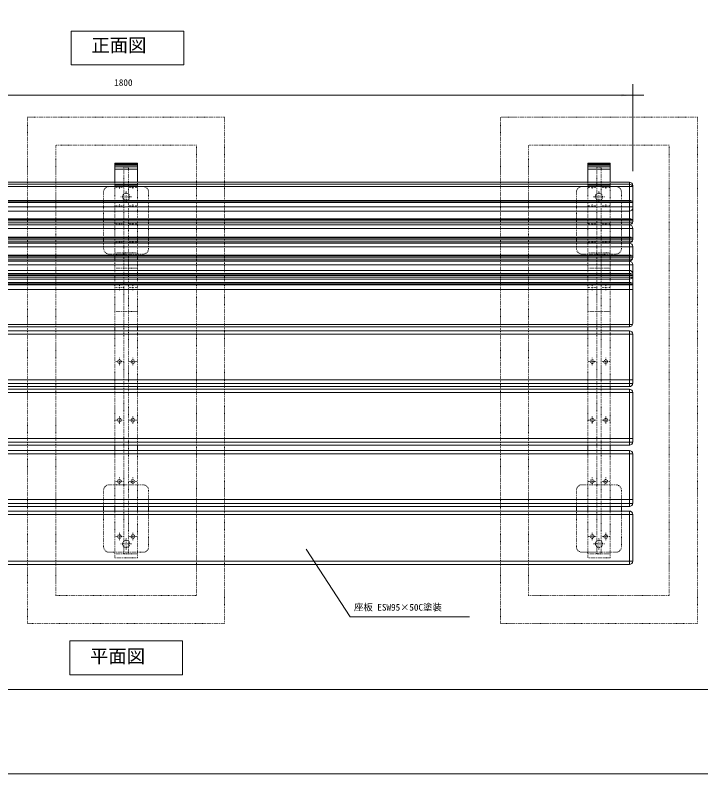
# Model space of a CAD drawing. Units: millimetres, scale not verified. Extents: x -1950 to 1950, y -1375 to 1375.
# Drawn here: x -955 to 263, y -1375 to -27 of the extents above; entities that cross this region are included whole.
import ezdxf
from ezdxf.enums import TextEntityAlignment as Align

# ---------------------------------------------------------------- set-up
doc = ezdxf.new("R2010")
doc.units = ezdxf.units.MM
doc.header["$LTSCALE"] = 10
doc.linetypes.add('USER5', pattern=[0.208282, 0.069427, -0.138855])
doc.layers.add('0-1_IMPORTED', color=30, linetype='Continuous', lineweight=18)
doc.styles.add('ＭＳ ゴシック', font='')
doc.styles.get('ＭＳ ゴシック').set_extended_font_data('MS Gothic')

msp = doc.modelspace()

# ---------------------------------------------------------------- linework, layer by layer
at = {"layer": '0-1_IMPORTED', "color": 1}
for p, q in [((142, -304), (142, -149)), ((-1658, -169), (142, -169)), ((142, -169), (162, -169)), ((-738, -291.2), (-778, -291.2)), ((-738, -293.2), (-778, -293.2)), ((-738, -296.2), (-778, -296.2)), ((102, -291.2), (62, -291.2)), ((102, -293.2), (62, -293.2)), ((102, -296.2), (62, -296.2)), ((-738, -300.2), (-778, -300.2)), ((102, -300.2), (62, -300.2)), ((-359.78, -1095.93), (-438, -976)), ((-359.78, -1095.93), (-148, -1095.93))]:
    msp.add_line(p, q, dxfattribs=at)
at = {"layer": '0-1_IMPORTED'}
for p, q in [((-1652, -323.3), (136, -323.3)), ((136, -323.3), (136, -399.16)), ((136, -323.3), (136, -399.16)), ((-1657.98, -331.04), (141.98, -331.04)), ((-1652, -327.08), (136, -327.08)), ((-778, -328.85), (-738, -328.85)), ((62, -328.85), (102, -328.85)), ((142, -329.3), (142, -368.87)), ((142, -333.08), (142, -393.16)), ((-1657.98, -359.83), (141.98, -359.83)), ((-1656.87, -357.45), (140.87, -357.45)), ((-1655.32, -356.26), (139.32, -356.26)), ((-1658.15, -367.38), (141.81, -367.38)), ((136, -374.87), (-1652, -374.87)), ((-1656.87, -389.66), (140.87, -389.66)), ((-1655.32, -388.44), (139.32, -388.44)), ((-1657.98, -392.1), (141.98, -392.1)), ((-1657.3, -395.97), (141.3, -395.97)), ((136, -399.16), (-1652, -399.16)), ((-1652, -399.56), (136, -399.56)), ((136, -399.16), (136, -431.35)), ((136, -399.16), (136, -431.35)), ((-1657.3, -406.04), (142, -406.04)), ((142, -405.56), (142, -425.35)), ((-1657.98, -424.81), (141.98, -424.81)), ((-1657.34, -428.08), (141.34, -428.08)), ((-1656.87, -422.42), (140.87, -422.42)), ((-1655.32, -421.23), (139.32, -421.23)), ((136, -431.35), (-1652, -431.35)), ((-798, -421.55), (-798, -427.55)), ((-738, -421.55), (-738, -427.55)), ((-718, -421.55), (-718, -427.55)), ((42, -421.55), (42, -427.55)), ((102, -421.55), (102, -427.55)), ((122, -421.55), (122, -427.55)), ((136, -431.33), (136, -463.52)), ((136, -431.33), (136, -463.52)), ((-1657.3, -438.21), (142, -438.21)), ((-1652, -431.74), (136, -431.74)), ((142, -437.74), (142, -457.52)), ((-1657.98, -456.98), (141.98, -456.98)), ((-1656.87, -454.6), (140.87, -454.6)), ((-1655.32, -453.4), (139.32, -453.4)), ((-778, -455.46), (-778, -461.46)), ((-738, -455.46), (-738, -461.46)), ((62, -455.46), (62, -461.46)), ((102, -455.46), (102, -461.46)), ((-1657.98, -470.52), (142, -470.52)), ((-1657.34, -460.25), (141.34, -460.25)), ((136, -463.52), (-1652, -463.52)), ((-1652, -464.04), (136, -464.04)), ((136, -463.63), (136, -495.82)), ((142, -470.04), (142, -489.82)), ((-1652, -480.18), (136, -480.18)), ((-1657.98, -489.28), (141.98, -489.28)), ((-1657.34, -492.55), (141.34, -492.55)), ((-1657.3, -486.66), (142, -486.66)), ((-1656.87, -486.9), (140.87, -486.9)), ((-1655.32, -485.71), (139.32, -485.71)), ((136, -495.82), (-1652, -495.82)), ((136, -495.82), (136, -580.29)), ((136, -495.82), (136, -580.29)), ((142, -486.18), (142, -574.29)), ((142, -505.8), (-1658, -505.8)), ((-1657.98, -505.42), (141.98, -505.42)), ((-1656.87, -503.04), (140.87, -503.04)), ((-1655.32, -501.85), (139.32, -501.85)), ((142, -514.25), (-1658, -514.25)), ((-1657.51, -576.68), (141.34, -576.68)), ((136, -580.29), (-1652, -580.29)), ((-1652, -587.5), (136, -587.5)), ((-778, -580.29), (-778, -587.5)), ((-738, -580.29), (-738, -587.5)), ((62, -580.29), (62, -587.5)), ((102, -580.29), (102, -587.5)), ((136, -587.5), (136, -687.39)), ((-1657.98, -593.5), (141.98, -593.5)), ((142, -593.5), (142, -680.86)), ((141.98, -674.81), (-1658, -674.81)), ((-1657.98, -681.41), (141.98, -681.41)), ((136, -686.86), (-1652, -686.86)), ((-778, -686.86), (-778, -691.43)), ((-738, -686.86), (-738, -691.43)), ((62, -686.86), (62, -691.43)), ((102, -686.86), (102, -691.43)), ((-1657.98, -697.43), (141.98, -697.43)), ((-1652, -691.43), (136, -691.43)), ((136, -691.43), (136, -791.32)), ((142, -697.43), (142, -784.79)), ((141.98, -778.73), (-1658, -778.73)), ((-1657.98, -785.34), (141.98, -785.34)), ((136, -790.79), (-1652, -790.79)), ((-778, -790.79), (-778, -800.42)), ((-738, -790.79), (-738, -800.42)), ((62, -790.79), (62, -800.42)), ((102, -790.79), (102, -800.42)), ((-1657.98, -806.42), (141.98, -806.42)), ((-1652, -800.42), (136, -800.42)), ((136, -800.42), (136, -900.31)), ((142, -806.42), (142, -893.78)), ((141.98, -887.72), (-1658, -887.72)), ((-1657.98, -894.33), (141.98, -894.33)), ((136, -899.78), (-1652, -899.78)), ((-798, -899.78), (-798, -907.91)), ((-778, -899.78), (-778, -907.91)), ((-738, -899.78), (-738, -907.91)), ((-718, -899.78), (-718, -907.91)), ((42, -899.78), (42, -907.91)), ((62, -899.78), (62, -907.91)), ((102, -899.78), (102, -907.91)), ((122, -899.78), (122, -907.91)), ((-1657.98, -913.91), (141.98, -913.91)), ((-1652, -907.91), (136, -907.91)), ((136, -907.91), (136, -1002.76)), ((142, -913.91), (142, -996.78)), ((-1657.98, -996.78), (141.98, -996.78)), ((136, -1002.78), (-1652, -1002.78)), ((-1950, -1225), (1950, -1225))]:
    msp.add_line(p, q, dxfattribs=at)
at = {"layer": '0-1_IMPORTED', "linetype": 'USER5'}
for p, q in [((-728, -331.25), (-788, -331.25)), ((112, -331.25), (52, -331.25)), ((-798, -341.25), (-798, -441.25)), ((-718, -441.25), (-718, -341.25)), ((42, -341.25), (42, -441.25)), ((122, -441.25), (122, -341.25)), ((-788, -451.25), (-728, -451.25)), ((-738, -449.07), (-778, -449.07)), ((52, -451.25), (112, -451.25)), ((102, -449.07), (62, -449.07)), ((-778, -476.52), (-738, -476.52)), ((62, -476.52), (102, -476.52)), ((-778, -553.14), (-738, -553.14)), ((62, -553.14), (102, -553.14)), ((-788, -861.27), (-728, -861.27)), ((52, -861.27), (112, -861.27)), ((-798, -971.27), (-798, -871.27)), ((-718, -871.27), (-718, -971.27)), ((42, -971.27), (42, -871.27)), ((122, -871.27), (122, -971.27)), ((-728, -981.27), (-788, -981.27)), ((112, -981.27), (52, -981.27))]:
    msp.add_line(p, q, dxfattribs=at)
at = {"layer": '0-1_IMPORTED', "color": 7, "linetype": 'USER5', "lineweight": 9}
for p, q in [((-773.91, -333.13), (-776.55, -333.13)), ((-768.38, -333.13), (-771.63, -333.13)), ((-763.45, -333.13), (-766.09, -333.13)), ((-752.55, -333.13), (-749.91, -333.13)), ((-747.63, -333.13), (-744.38, -333.13)), ((-742.09, -333.13), (-739.45, -333.13)), ((66.09, -333.13), (63.45, -333.13)), ((71.62, -333.13), (68.37, -333.13)), ((76.55, -333.13), (73.91, -333.13)), ((87.45, -333.13), (90.09, -333.13)), ((92.37, -333.13), (95.62, -333.13)), ((97.91, -333.13), (100.55, -333.13)), ((-762.57, -349.31), (-767.8, -349.31)), ((-755.71, -349.31), (-760.29, -349.31)), ((-748.2, -349.31), (-753.43, -349.31)), ((77.43, -349.31), (72.2, -349.31)), ((84.29, -349.31), (79.71, -349.31)), ((91.8, -349.31), (86.57, -349.31)), ((-773.91, -365.31), (-776.55, -365.31)), ((-768.38, -365.31), (-771.63, -365.31)), ((-763.45, -365.31), (-766.09, -365.31)), ((-752.55, -365.31), (-749.91, -365.31)), ((-747.63, -365.31), (-744.38, -365.31)), ((-742.09, -365.31), (-739.45, -365.31)), ((66.09, -365.31), (63.45, -365.31)), ((71.62, -365.31), (68.37, -365.31)), ((76.55, -365.31), (73.91, -365.31)), ((87.45, -365.31), (90.09, -365.31)), ((92.37, -365.31), (95.62, -365.31)), ((97.91, -365.31), (100.55, -365.31)), ((-773.91, -397.5), (-776.55, -397.5)), ((-768.38, -397.5), (-771.63, -397.5)), ((-763.45, -397.5), (-766.09, -397.5)), ((-752.55, -397.5), (-749.91, -397.5)), ((-747.63, -397.5), (-744.38, -397.5)), ((-742.09, -397.5), (-739.45, -397.5)), ((66.09, -397.5), (63.45, -397.5)), ((71.62, -397.5), (68.37, -397.5)), ((76.55, -397.5), (73.91, -397.5)), ((87.45, -397.5), (90.09, -397.5)), ((92.37, -397.5), (95.62, -397.5)), ((97.91, -397.5), (100.55, -397.5)), ((-773.91, -429.81), (-776.55, -429.81)), ((-768.38, -429.81), (-771.63, -429.81)), ((-763.45, -429.81), (-766.09, -429.81)), ((-752.55, -429.81), (-749.91, -429.81)), ((-747.63, -429.81), (-744.38, -429.81)), ((-742.09, -429.81), (-739.45, -429.81)), ((66.09, -429.81), (63.45, -429.81)), ((71.62, -429.81), (68.37, -429.81)), ((76.55, -429.81), (73.91, -429.81)), ((87.45, -429.81), (90.09, -429.81)), ((92.37, -429.81), (95.62, -429.81)), ((97.91, -429.81), (100.55, -429.81)), ((-773.91, -510.46), (-776.55, -510.46)), ((-768.38, -510.46), (-771.63, -510.46)), ((-763.45, -510.46), (-766.09, -510.46)), ((-752.55, -510.46), (-749.91, -510.46)), ((-747.63, -510.46), (-744.38, -510.46)), ((-742.09, -510.46), (-739.45, -510.46)), ((66.09, -510.46), (63.45, -510.46)), ((71.62, -510.46), (68.37, -510.46)), ((76.55, -510.46), (73.91, -510.46)), ((87.45, -510.46), (90.09, -510.46)), ((92.37, -510.46), (95.62, -510.46)), ((97.91, -510.46), (100.55, -510.46)), ((-773.91, -642.43), (-776.55, -642.43)), ((-768.38, -642.43), (-771.63, -642.43)), ((-763.45, -642.43), (-766.09, -642.43)), ((-752.55, -642.43), (-749.91, -642.43)), ((-747.63, -642.43), (-744.38, -642.43)), ((-742.09, -642.43), (-739.45, -642.43)), ((66.09, -642.43), (63.45, -642.43)), ((71.62, -642.43), (68.37, -642.43)), ((76.55, -642.43), (73.91, -642.43)), ((87.45, -642.43), (90.09, -642.43)), ((92.37, -642.43), (95.62, -642.43)), ((97.91, -642.43), (100.55, -642.43)), ((-773.91, -746.42), (-776.55, -746.42)), ((-768.38, -746.42), (-771.63, -746.42)), ((-763.45, -746.42), (-766.09, -746.42)), ((-752.55, -746.42), (-749.91, -746.42)), ((-747.63, -746.42), (-744.38, -746.42)), ((-742.09, -746.42), (-739.45, -746.42)), ((66.09, -746.42), (63.45, -746.42)), ((71.62, -746.42), (68.37, -746.42)), ((76.55, -746.42), (73.91, -746.42)), ((87.45, -746.42), (90.09, -746.42)), ((92.37, -746.42), (95.62, -746.42)), ((97.91, -746.42), (100.55, -746.42)), ((-773.91, -855.17), (-776.55, -855.17)), ((-768.38, -855.17), (-771.63, -855.17)), ((-763.45, -855.17), (-766.09, -855.17)), ((-752.55, -855.17), (-749.91, -855.17)), ((-747.63, -855.17), (-744.38, -855.17)), ((-742.09, -855.17), (-739.45, -855.17)), ((66.09, -855.17), (63.45, -855.17)), ((71.62, -855.17), (68.37, -855.17)), ((76.55, -855.17), (73.91, -855.17)), ((87.45, -855.17), (90.09, -855.17)), ((92.37, -855.17), (95.62, -855.17)), ((97.91, -855.17), (100.55, -855.17)), ((-773.91, -953.29), (-776.55, -953.29)), ((-768.38, -953.29), (-771.63, -953.29)), ((-763.45, -953.29), (-766.09, -953.29)), ((-752.55, -953.29), (-749.91, -953.29)), ((-747.63, -953.29), (-744.38, -953.29)), ((-742.09, -953.29), (-739.45, -953.29)), ((66.09, -953.29), (63.45, -953.29)), ((71.62, -953.29), (68.37, -953.29)), ((76.55, -953.29), (73.91, -953.29)), ((87.45, -953.29), (90.09, -953.29)), ((92.37, -953.29), (95.62, -953.29)), ((97.91, -953.29), (100.55, -953.29)), ((-762.57, -966.27), (-767.8, -966.27)), ((-755.71, -966.27), (-760.29, -966.27)), ((-748.2, -966.27), (-753.43, -966.27)), ((77.43, -966.27), (72.2, -966.27)), ((84.29, -966.27), (79.71, -966.27)), ((91.8, -966.27), (86.57, -966.27)), ((-778, -983.75), (-738, -983.75)), ((62, -983.75), (102, -983.75))]:
    msp.add_line(p, q, dxfattribs=at)
at = {"layer": '0-1_IMPORTED', "color": 1, "linetype": 'USER5'}
for p, q in [((-770, -331.73), (-770, -330.78)), ((-770, -333.71), (-770, -332.54)), ((-770, -335.47), (-770, -334.52)), ((-746, -331.73), (-746, -330.78)), ((-746, -333.71), (-746, -332.54)), ((-746, -335.47), (-746, -334.52)), ((70, -331.73), (70, -330.78)), ((70, -333.71), (70, -332.54)), ((70, -335.47), (70, -334.52)), ((94, -331.73), (94, -330.78)), ((94, -333.71), (94, -332.54)), ((94, -335.47), (94, -334.52)), ((-758, -339.51), (-758, -344.74)), ((-758, -347.03), (-758, -351.6)), ((82, -339.51), (82, -344.74)), ((82, -347.03), (82, -351.6)), ((-770, -363.92), (-770, -362.97)), ((-758, -353.88), (-758, -359.11)), ((-746, -363.92), (-746, -362.97)), ((70, -363.92), (70, -362.97)), ((82, -353.88), (82, -359.11)), ((94, -363.92), (94, -362.97)), ((-770, -365.9), (-770, -364.73)), ((-770, -367.66), (-770, -366.71)), ((-746, -365.9), (-746, -364.73)), ((-746, -367.66), (-746, -366.71)), ((70, -365.9), (70, -364.73)), ((70, -367.66), (70, -366.71)), ((94, -365.9), (94, -364.73)), ((94, -367.66), (94, -366.71)), ((-770, -396.11), (-770, -395.16)), ((-770, -398.08), (-770, -396.92)), ((-770, -399.85), (-770, -398.9)), ((-746, -396.11), (-746, -395.16)), ((-746, -398.08), (-746, -396.92)), ((-746, -399.85), (-746, -398.9)), ((70, -396.11), (70, -395.16)), ((70, -398.08), (70, -396.92)), ((70, -399.85), (70, -398.9)), ((94, -396.11), (94, -395.16)), ((94, -398.08), (94, -396.92)), ((94, -399.85), (94, -398.9)), ((-770, -428.41), (-770, -427.46)), ((-770, -430.39), (-770, -429.23)), ((-770, -432.15), (-770, -431.2)), ((-746, -428.41), (-746, -427.46)), ((-746, -430.39), (-746, -429.23)), ((-746, -432.15), (-746, -431.2)), ((70, -428.41), (70, -427.46)), ((70, -430.39), (70, -429.23)), ((70, -432.15), (70, -431.2)), ((94, -428.41), (94, -427.46)), ((94, -430.39), (94, -429.23)), ((94, -432.15), (94, -431.2)), ((-770, -507.66), (-770, -505.77)), ((-770, -511.62), (-770, -509.3)), ((-746, -507.66), (-746, -505.77)), ((-746, -511.62), (-746, -509.3)), ((70, -507.66), (70, -505.77)), ((70, -511.62), (70, -509.3)), ((94, -507.66), (94, -505.77)), ((94, -511.62), (94, -509.3)), ((-770, -515.14), (-770, -513.25)), ((-746, -515.14), (-746, -513.25)), ((70, -515.14), (70, -513.25)), ((94, -515.14), (94, -513.25)), ((-770, -638.52), (-770, -635.88)), ((-770, -644.06), (-770, -640.81)), ((-770, -648.98), (-770, -646.34)), ((-746, -638.52), (-746, -635.88)), ((-746, -644.06), (-746, -640.81)), ((-746, -648.98), (-746, -646.34)), ((70, -638.52), (70, -635.88)), ((70, -644.06), (70, -640.81)), ((70, -648.98), (70, -646.34)), ((94, -638.52), (94, -635.88)), ((94, -644.06), (94, -640.81)), ((94, -648.98), (94, -646.34)), ((-770, -742.51), (-770, -739.87)), ((-746, -742.51), (-746, -739.87)), ((70, -742.51), (70, -739.87)), ((94, -742.51), (94, -739.87)), ((-770, -748.04), (-770, -744.79)), ((-770, -752.97), (-770, -750.33)), ((-746, -748.04), (-746, -744.79)), ((-746, -752.97), (-746, -750.33)), ((70, -748.04), (70, -744.79)), ((70, -752.97), (70, -750.33)), ((94, -748.04), (94, -744.79)), ((94, -752.97), (94, -750.33)), ((-770, -851.25), (-770, -848.61)), ((-746, -851.25), (-746, -848.61)), ((70, -851.25), (70, -848.61)), ((94, -851.25), (94, -848.61)), ((-770, -856.79), (-770, -853.54)), ((-770, -861.72), (-770, -859.08)), ((-746, -856.79), (-746, -853.54)), ((-746, -861.72), (-746, -859.08)), ((70, -856.79), (70, -853.54)), ((70, -861.72), (70, -859.08)), ((94, -856.79), (94, -853.54)), ((94, -861.72), (94, -859.08)), ((-770, -949.38), (-770, -946.74)), ((-770, -954.92), (-770, -951.67)), ((-770, -959.85), (-770, -957.2)), ((-758, -961.7), (-758, -956.47)), ((-746, -949.38), (-746, -946.74)), ((-746, -954.92), (-746, -951.67)), ((-746, -959.85), (-746, -957.2)), ((70, -949.38), (70, -946.74)), ((70, -954.92), (70, -951.67)), ((70, -959.85), (70, -957.2)), ((82, -961.7), (82, -956.47)), ((94, -949.38), (94, -946.74)), ((94, -954.92), (94, -951.67)), ((94, -959.85), (94, -957.2)), ((-758, -968.56), (-758, -963.99)), ((82, -968.56), (82, -963.99)), ((-758, -976.07), (-758, -970.84)), ((82, -976.07), (82, -970.84))]:
    msp.add_line(p, q, dxfattribs=at)
at = {"layer": '0-1_IMPORTED'}
for points in [[(-1950, 1375), (1950, 1375), (1950, -1375), (-1950, -1375)], [(-855.59, -54.96), (-655.59, -54.96), (-655.59, -114.96), (-855.59, -114.96)], [(-858, -1138.77), (-658, -1138.77), (-658, -1198.77), (-858, -1198.77)]]:
    msp.add_lwpolyline(points, close=True, dxfattribs=at)
at = {"layer": '0-1_IMPORTED', "linetype": 'USER5'}
for points in [[(-583, -207.77), (-933, -207.77), (-933, -1107.77), (-583, -1107.77)], [(257, -207.77), (-93, -207.77), (-93, -1107.77), (257, -1107.77)], [(-633, -257.77), (-883, -257.77), (-883, -1057.77), (-633, -1057.77)], [(207, -257.77), (-43, -257.77), (-43, -1057.77), (207, -1057.77)]]:
    msp.add_lwpolyline(points, close=True, dxfattribs=at)
at = {"layer": '0-1_IMPORTED', "color": 3}
for points in [[(-778, -289.58), (-738, -289.58), (-738, -323.3), (-778, -323.3)], [(62, -289.58), (102, -289.58), (102, -323.3), (62, -323.3)]]:
    msp.add_lwpolyline(points, close=True, dxfattribs=at)
at = {"layer": '0-1_IMPORTED', "color": 7, "linetype": 'USER5', "lineweight": 9}
for points in [[(-762, -296.56), (-754, -296.56), (-754, -983.75), (-762, -983.75)], [(78, -296.56), (86, -296.56), (86, -983.75), (78, -983.75)]]:
    msp.add_lwpolyline(points, close=True, dxfattribs=at)
at = {"layer": '0-1_IMPORTED', "color": 3, "linetype": 'USER5'}
for points in [[(-778, -323.3), (-738, -323.3), (-738, -991.11), (-778, -991.11)], [(62, -323.3), (102, -323.3), (102, -991.11), (62, -991.11)]]:
    msp.add_lwpolyline(points, close=True, dxfattribs=at)
at = {"layer": '0-1_IMPORTED', "linetype": 'USER5'}
for centre, radius in [((-758, -349.31), 6.5), ((82, -349.31), 6.5), ((-770, -642.43), 3.25), ((-746, -642.43), 3.25), ((70, -642.43), 3.25), ((94, -642.43), 3.25), ((-770, -746.42), 3.25), ((-746, -746.42), 3.25), ((70, -746.42), 3.25), ((94, -746.42), 3.25), ((-770, -855.17), 3.25), ((-746, -855.17), 3.25), ((70, -855.17), 3.25), ((94, -855.17), 3.25), ((-770, -953.29), 3.25), ((-746, -953.29), 3.25), ((70, -953.29), 3.25), ((94, -953.29), 3.25), ((-758, -966.27), 6.5), ((82, -966.27), 6.5)]:
    msp.add_circle(centre, radius, dxfattribs=at)
at = {"layer": '0-1_IMPORTED'}
for centre, start, end in [((136, -329.3), 360, 90), ((136, -333.08), 0, 90), ((136, -368.87), 270, 0), ((136, -393.16), 270, 0), ((136, -405.56), 360, 90), ((136, -425.35), 270, 0), ((136, -437.74), 360, 90), ((136, -457.52), 270, 0), ((136, -470.04), 360, 90), ((136, -486.18), 360, 90), ((136, -489.82), 270, 0), ((136, -574.29), 270, 0), ((136, -593.5), 360, 90), ((136, -680.86), 270, 360), ((136, -697.43), 0, 90), ((136, -784.79), 270, 0), ((136, -806.42), 360, 90), ((136, -893.78), 270, 360), ((136, -913.91), 0, 90), ((136, -996.78), 270, 0)]:
    msp.add_arc(centre, 6, start, end, dxfattribs=at)
at = {"layer": '0-1_IMPORTED', "linetype": 'USER5'}
for centre, start, end in [((-788, -341.25), 90, 180), ((-728, -341.25), 0, 90), ((52, -341.25), 90, 180), ((112, -341.25), 0, 90), ((-788, -441.25), 180, 270), ((-728, -441.25), 270, 0), ((52, -441.25), 180, 270), ((112, -441.25), 270, 0), ((-788, -871.27), 90, 180), ((-728, -871.27), 0, 90), ((52, -871.27), 90, 180), ((112, -871.27), 0, 90), ((-788, -971.27), 180, 270), ((-728, -971.27), 270, 0), ((52, -971.27), 180, 270), ((112, -971.27), 270, 0)]:
    msp.add_arc(centre, 10, start, end, dxfattribs=at)
at = {"layer": '0-1_IMPORTED', "color": 1}
msp.add_solid([(142, -169), (122, -170.75), (122, -167.25)], dxfattribs=at)

# ---------------------------------------------------------------- texts
at = {"layer": '0-1_IMPORTED', "color": 7, "style": 'ＭＳ ゴシック'}
for s, height, p in [('正面図', 23.88, (-819.68, -99.26)), ('1800', 11.94, (-779.17, -156.04)), ('座板 ESW95×50C塗装', 11.94, (-353.28, -1088.56)), ('平面図', 23.88, (-822.08, -1185.09))]:
    msp.add_text(s, height=height, dxfattribs=at).set_placement(p, align=Align.BOTTOM_LEFT)

doc.saveas('drawing.dxf')
